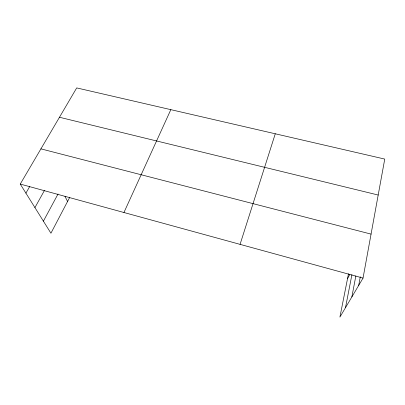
<?xml version="1.0" encoding="UTF-8"?>
<svg xmlns="http://www.w3.org/2000/svg" width="405" height="405" viewBox="0 0 405 405"><rect width="100%" height="100%" fill="white"/><g stroke="black" fill="none" stroke-linecap="round" stroke-linejoin="round"><path stroke-width="0.61" d="M348.492 273.78L339.911 317.09L363.037 278.088L384.75 159.074L76.702 87.91L20.25 184.072L50.934 233.224L69.599 197.579M358.698 285.404L360.293 276.807M351.859 296.941L355.848 275.962M345.5 307.663L351.925 274.61M240.069 244.362L275.273 133.787M123.94 212.509L170.834 109.659M347.51 278.721L349.804 274.382M43.401 221.16L58.016 194.03M34.931 207.588L44.434 190.492M25.915 193.139L29.646 186.649M59.474 117.263L378.189 195.033M40.92 148.863L371.061 234.11M20.25 184.072L363.037 278.088M64.992 196.385L67.564 201.462"/></g></svg>
